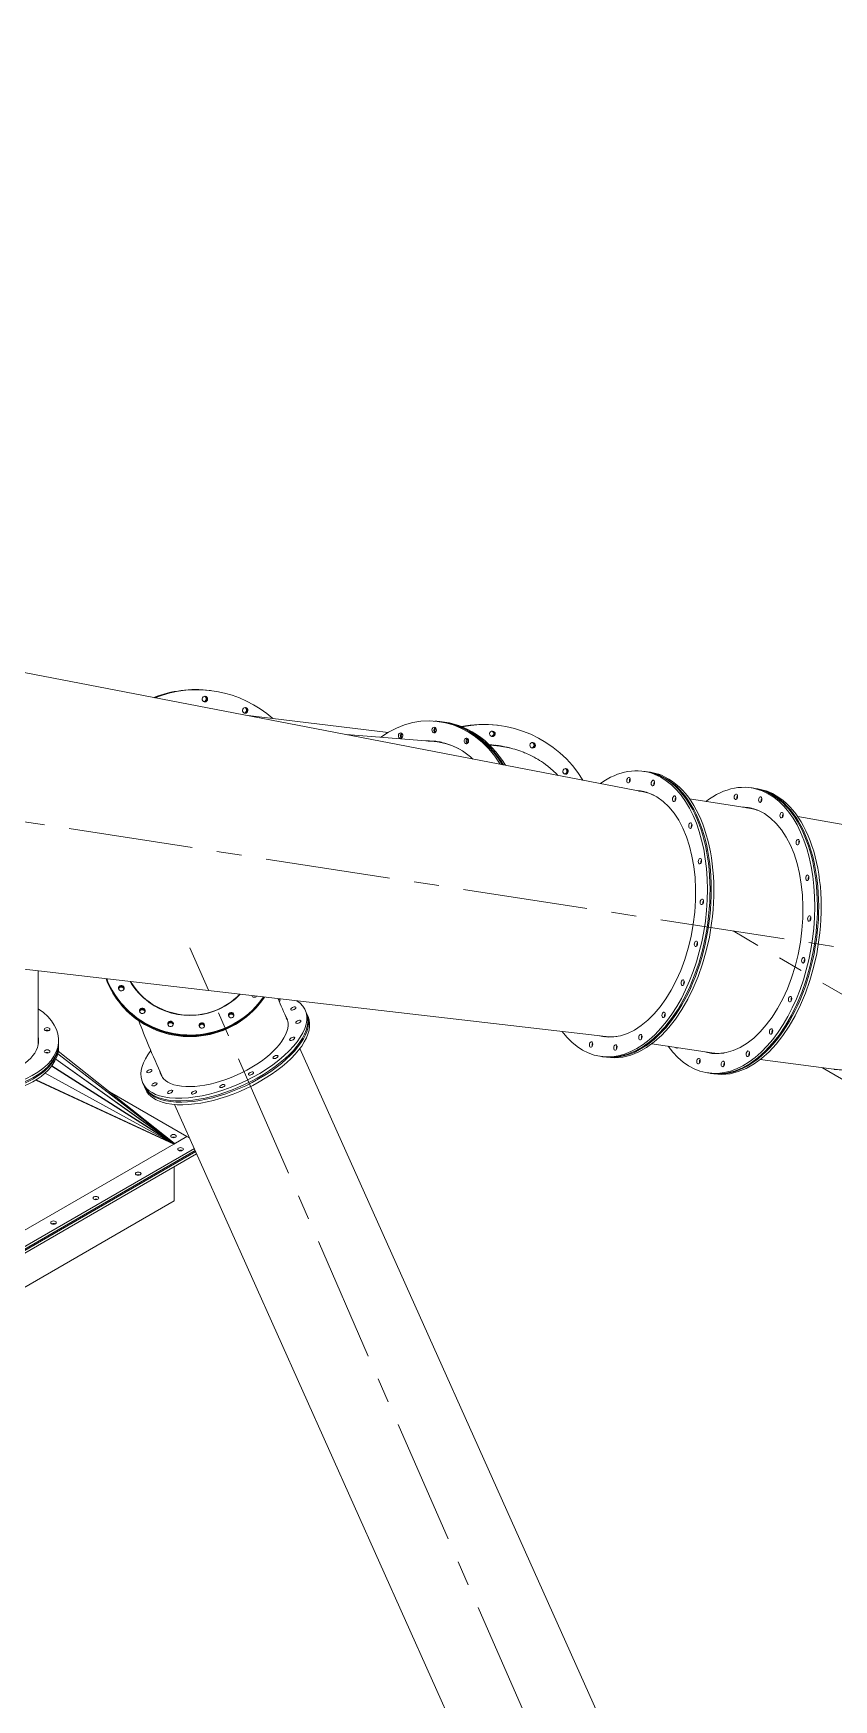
# Model space of a CAD drawing. Header units: inches. Extents: x -350577 to -266477, y -437959 to -377535.
# Drawn here: x -276605 to -274600, y -408344 to -404171 of the extents above; entities that cross this region are included whole.
import ezdxf

# ---------------------------------------------------------------- set-up
doc = ezdxf.new("R2010")
doc.units = ezdxf.units.IN
doc.header["$MEASUREMENT"] = 0
doc.linetypes.add('CENTER', pattern=[2, 1.25, -0.25, 0.25, -0.25])
doc.layers.add('CENTER       (itatec)', color=4, linetype='CENTER', lineweight=9)
doc.layers.add('ORGINAL (itatec)', color=3, linetype='Continuous', lineweight=9)

msp = doc.modelspace()

# ---------------------------------------------------------------- linework, layer by layer
at = {"layer": 'CENTER       (itatec)', "ltscale": 250}
for points in [[(-272866.3, -406603, -0.846588), (-273241.5, -406666.7), (-278166.1, -405908.2, -0.29983), (-278782, -405350.9), (-279833.4, -402072.5, 0.236684), (-280589.6, -401300.5), (-283112.9, -399781.8)], [(-269974.1, -410472.7), (-269974.1, -410020.6, 0.268785), (-270169.1, -409684.1), (-273493.1, -407208.8), (-274851.8, -406418.7)], [(-275124.1, -409761.8), (-275124.1, -409027.2, 0.118594), (-275164.9, -408857.4), (-276212.5, -406461)]]:
    msp.add_lwpolyline(points, format="xyb", dxfattribs=at)
at = {"layer": 'ORGINAL (itatec)', "extrusion": (-5.55112e-17, 0.816497, 0.57735)}
for p, q in [((-275076.2, -406070.5), (-276940.7, -405711.1)), ((-276164, -405816.5), (-276162.7, -405816.6)), ((-276162, -405816.7), (-276160.7, -405816.9)), ((-276066.8, -405879.6), (-275716.4, -405922)), ((-275594.3, -405893.7), (-275599.1, -405893.3)), ((-275600.7, -405944.3), (-275821.4, -405926.9)), ((-275587, -405894.3), (-275591.8, -405893.9)), ((-275443.9, -405903.5), (-275442.6, -405903.7)), ((-275441.9, -405903.8), (-275440.6, -405903.9)), ((-275462.7, -405952.6), (-275449.4, -405954.2)), ((-275075.5, -406019), (-275069, -406020)), ((-275065.8, -406020.5), (-275059.4, -406021.4)), ((-275069, -406071.6), (-275070.4, -406071.4)), ((-274811.1, -406111.3), (-274961.1, -406088.2)), ((-274806.5, -406060.4), (-274800.1, -406061.4)), ((-274796.9, -406061.9), (-274790.4, -406062.9)), ((-273194.3, -406394.2), (-274690.4, -406132.2)), ((-275170.5, -406683.2), (-277056.8, -406464.9)), ((-276592.4, -406695.9), (-276592.4, -406518.6)), ((-275924.1, -406616.6), (-275921.1, -406623.1)), ((-275919.7, -406626.4), (-275916.8, -406632.9)), ((-275163.4, -406684.3), (-275164.8, -406684.1)), ((-276593.9, -406708.3), (-276593.7, -406708.1)), ((-276593.8, -406708), (-276593.6, -406707.7)), ((-276593.6, -406706.9), (-276593.5, -406707.3)), ((-276252.5, -406950.4), (-276543.7, -406726.7)), ((-276543.6, -406726.4), (-276252.4, -406950.1)), ((-276252.4, -406950.1), (-276542.3, -406719.8)), ((-276542.2, -406719.6), (-276252.3, -406950)), ((-276541.4, -406692.6), (-276541.4, -406699.1)), ((-276541.4, -406702.4), (-276541.4, -406708.9)), ((-275006.5, -408790.4), (-275936.9, -406712.7)), ((-274905.5, -406724.1), (-275055.5, -406701)), ((-276252.7, -406951.3), (-276558.7, -406757)), ((-276558.4, -406756.6), (-276252.6, -406950.8)), ((-276252.6, -406950.8), (-276548.5, -406740)), ((-276548.3, -406739.7), (-276252.5, -406950.4)), ((-275185.4, -406732.6), (-275179, -406733.5)), ((-275175.7, -406734), (-275169.3, -406735)), ((-274600.2, -406764.9), (-274784, -406740.4)), ((-273583.2, -407369.9), (-274628, -406761.2)), ((-276253, -406952.5), (-276598.7, -406792)), ((-276597.6, -406791.2), (-276252.8, -406952)), ((-276252.8, -406952), (-276575.5, -406774.9)), ((-276574.9, -406774.5), (-276252.7, -406951.3)), ((-276331.1, -406798.9), (-276328.2, -406805.4)), ((-276326.7, -406808.6), (-276323.8, -406815.1)), ((-274916.4, -406774), (-274910, -406775)), ((-274906.8, -406775.5), (-274900.3, -406776.5)), ((-276414, -406821.6), (-276220.1, -406933.5)), ((-275320.4, -408930.9), (-276250.9, -406853.3)), ((-276253, -406952.5), (-276220.1, -406933.5)), ((-276220.1, -406933.5), (-276253, -406952.5)), ((-276220.1, -406933.5), (-276213.2, -406937.5)), ((-276201.5, -406963.6), (-276679.7, -407239.7)), ((-276199.2, -406968.7), (-276679.7, -407246.2)), ((-276198, -406971.3), (-276679.7, -407249.5)), ((-276195.7, -406976.5), (-276679.7, -407256)), ((-276677.2, -407197.4), (-276253, -406952.5)), ((-276253.3, -406952.3), (-276252.8, -406952)), ((-276253.2, -406951.8), (-276252.7, -406951.3)), ((-276252.9, -406951.1), (-276252.6, -406950.8)), ((-276252.7, -406950.7), (-276252.5, -406950.4)), ((-276252.6, -406950.3), (-276252.4, -406950.1)), ((-276252.4, -406950.1), (-276252.3, -406950)), ((-276252.4, -406950.1), (-276252.4, -406950.1)), ((-276252.4, -406950.1), (-276252.4, -406950.1)), ((-276251.9, -407009), (-276251.9, -407094.7)), ((-276251.9, -407094.7), (-276676.2, -407339.7))]:
    msp.add_line(p, q, dxfattribs=at)
at = {"layer": 'ORGINAL (itatec)'}
for centre, major_axis, ratio, start_param, end_param in [((-276196.1, -406109.7), (35.4, 292.9), 0.985721, -0.596835, 0.487514), ((-276198.1, -406109.5), (35.4, 292.9), 0.985721, -0.001158, 0.486606), ((-276178.5, -405837.6), (-0.84, -6.95), 0.985721, 0.246526, 1.222076), ((-276176.5, -405837.9), (-0.84, -6.95), 0.985721, 0.09777, 1.222076), ((-276178.5, -405837.6), (0.84, 6.95), 0.985721, -1.919517, -0.246526), ((-276176.5, -405837.9), (0.84, 6.95), 0.985721, -1.919517, -0.09777), ((-276077.6, -405866.1), (-0.84, -6.95), 0.985721, 0.246526, 1.222076), ((-276075.6, -405866.3), (-0.84, -6.95), 0.985721, 0.09777, 1.222076), ((-276077.6, -405866.1), (0.84, 6.95), 0.985721, -1.919517, -0.246526), ((-276075.6, -405866.3), (0.84, 6.95), 0.985721, -1.919517, -0.09777), ((-275622.4, -406187.4), (23.2, 294.1), 0.793332, -0.824796, 0.596835), ((-275476, -406196.8), (35.4, 292.9), 0.985721, -0.896366, 0.313243), ((-275680.1, -405930.3), (-0.55, -6.98), 0.793332, -2.687659, -0.453934), ((-275596, -405916.1), (-0.55, -6.98), 0.793332, -2.687659, -0.453934), ((-275615.1, -406188), (23.2, 294.1), 0.793332, -0.828902, 0.005203), ((-275478, -406196.6), (35.4, 292.9), 0.985721, -0.001158, 0.309967), ((-275458.4, -405924.7), (-0.84, -6.95), 0.985721, 0.246526, 1.222076), ((-275456.4, -405925), (-0.84, -6.95), 0.985721, 0.09777, 1.222076), ((-275458.4, -405924.7), (0.84, 6.95), 0.985721, -1.919517, -0.246526), ((-275456.4, -405925), (0.84, 6.95), 0.985721, -1.919517, -0.09777), ((-275617.5, -406187.8), (19.3, 244.2), 0.793332, 0.012529, 0.090382), ((-275610.2, -406188.3), (19.3, 244.2), 0.793332, 0.031327, 0.090382), ((-275619.9, -406187.6), (19.2, 243.2), 0.793332, -0.325899, 0), ((-275612.6, -406188.1), (19.2, 243.2), 0.793332, -0.056483, 0.018871), ((-275515.2, -405943.3), (-0.55, -6.98), 0.793332, -2.687659, -0.453934), ((-275478.7, -406196.5), (29.3, 242.2), 0.985721, -0.004201, 0.054009), ((-275479.3, -406196.4), (29.4, 243.2), 0.985721, -0.120159, -0.006973), ((-275477.3, -406196.6), (29.4, 243.2), 0.985721, -0.134257, -0.002789), ((-275357.5, -405953.2), (-0.84, -6.95), 0.985721, 0.246526, 1.222076), ((-275355.5, -405953.4), (-0.84, -6.95), 0.985721, 0.09777, 1.222076), ((-275357.5, -405953.2), (0.84, 6.95), 0.985721, -1.919517, -0.246526), ((-275355.5, -405953.4), (0.84, 6.95), 0.985721, -1.919517, -0.09777), ((-275275.1, -406018.7), (0.84, 6.95), 0.985721, -1.919517, -0.246526), ((-275273.1, -406018.9), (0.84, 6.95), 0.985721, -1.919517, -0.09777), ((-275130.4, -406375.8), (55, 356.8), 0.579797, -0.135939, 0.515546), ((-275130.4, -406375.8), (-55, -356.8), 0.579797, -0.515546, 3.005654), ((-275275.1, -406018.7), (-0.84, -6.95), 0.985721, 0.246526, 1.222076), ((-275273.1, -406018.9), (-0.84, -6.95), 0.985721, 0.09777, 1.222076), ((-275120.8, -406377.2), (-55, -356.8), 0.579797, -0.007785, 3.005654), ((-275107.7, -406042.2), (-1.07, -6.92), 0.579797, -2.209277, -0.932315), ((-275120.8, -406377.2), (55, 356.8), 0.579797, -0.135939, 0.007785), ((-275046.7, -406049.3), (-1.07, -6.92), 0.579797, -2.209277, -0.932315), ((-274861.5, -406417.2), (55, 356.8), 0.579797, -0.135939, 0.538018), ((-275124, -406376.8), (47.3, 307.4), 0.579797, 0.018075, 0.063182), ((-275114.3, -406378.2), (47.3, 307.4), 0.579797, 0.0452, 0.076128), ((-275127.2, -406376.3), (47.2, 306.4), 0.579797, -0.169941, -0.021809), ((-275127.2, -406376.3), (47.2, 306.4), 0.579797, -0.169941, -0.021809), ((-275117.6, -406377.7), (47.2, 306.4), 0.579797, -0.008288, 0.0272), ((-274861.5, -406417.2), (-55, -356.8), 0.579797, -0.538018, 3.005654), ((-274993.2, -406088.5), (-1.07, -6.92), 0.579797, -2.209277, -0.932315), ((-274851.8, -406418.7), (-55, -356.8), 0.579797, -0.007785, 3.005654), ((-274838.7, -406083.6), (-1.07, -6.92), 0.579797, -2.209277, -0.932315), ((-274851.8, -406418.7), (55, 356.8), 0.579797, -0.135939, 0.007785), ((-274777.7, -406090.8), (-1.07, -6.92), 0.579797, -2.209277, -0.932315), ((-274855, -406418.2), (47.3, 307.4), 0.579797, 0.018075, 0.080214), ((-274845.4, -406419.7), (47.3, 307.4), 0.579797, 0.0452, 0.080214), ((-274858.3, -406417.7), (47.2, 306.4), 0.579797, -0.169895, 0), ((-274724.3, -406129.9), (-1.07, -6.92), 0.579797, -2.209277, -0.932315), ((-274952.6, -406155.9), (-1.07, -6.92), 0.579797, -2.209277, -0.932315), ((-274683.6, -406197.3), (-1.07, -6.92), 0.579797, -2.209277, -0.932315), ((-274928.7, -406244.9), (-1.07, -6.92), 0.579797, -2.209277, -0.932315), ((-274659.8, -406286.4), (-1.07, -6.92), 0.579797, -2.209277, -0.932315), ((-274924, -406346.8), (-1.07, -6.92), 0.579797, -2.209277, -0.932315), ((-274655, -406388.3), (-1.07, -6.92), 0.579797, -2.209277, -0.932315), ((-274938.8, -406451.7), (-1.07, -6.92), 0.579797, -2.209277, -0.932315), ((-274669.8, -406493.1), (-1.07, -6.92), 0.579797, -2.209277, -0.932315), ((-276384.5, -406563.4), (-6.99, 0.27), 0.979205, -2.169649, -0.118668), ((-276384.6, -406565.8), (-6.99, 0.27), 0.979205, -2.169649, -0.300475), ((-276384.6, -406565.8), (6.99, -0.27), 0.979205, 0.300475, 0.971944), ((-276384.5, -406563.4), (6.99, -0.27), 0.979205, 0.118668, 0.971944), ((-276212.5, -406460.9), (172.9, -6.8), 0.979205, -2.580954, -2.169649), ((-276212.5, -406461), (171.9, -6.7), 0.979205, -2.576704, -0.72035), ((-274971.8, -406549.2), (-1.07, -6.92), 0.579797, -2.209277, -0.932315), ((-276212.5, -406460.9), (172.9, -6.8), 0.979205, -2.169649, -0.716101), ((-274702.8, -406590.6), (-1.07, -6.92), 0.579797, -2.209277, -0.932315), ((-276331.9, -406620.2), (-6.99, 0.27), 0.979205, -2.169649, -0.118668), ((-276332, -406622.6), (-6.99, 0.27), 0.979205, -2.169649, -0.300475), ((-276332, -406622.6), (6.99, -0.27), 0.979205, 0.300475, 0.971944), ((-276331.9, -406620.2), (6.99, -0.27), 0.979205, 0.118668, 0.971944), ((-276127.6, -406707.7), (157.9, 70.7), 0.455192, -2.577061, 0.106376), ((-276109.3, -406631), (-6.99, 0.27), 0.979205, -2.169649, -0.118668), ((-276109.4, -406633.5), (-6.99, 0.27), 0.979205, -2.169649, -0.300475), ((-276109.4, -406633.5), (6.99, -0.27), 0.979205, 0.300475, 0.971944), ((-276109.3, -406631), (6.99, -0.27), 0.979205, 0.118668, 0.971944), ((-276124.7, -406714.3), (157.9, 70.7), 0.455192, 0.045243, 0.107375), ((-276123.2, -406717.5), (157.9, 70.7), 0.455192, 0.067893, 0.107558), ((-276126.1, -406711), (157, 70.3), 0.455192, -0.105629, 0), ((-275019.6, -406629.8), (-1.07, -6.92), 0.579797, -2.209277, -0.932315), ((-276750.4, -406692.6), (159, 0), 0.57735, -2.356194, 0.112213), ((-276570.3, -406664.7), (7, 0), 0.57735, -5.497787, 0.785398), ((-276261.1, -406653), (-6.99, 0.27), 0.979205, -2.169649, -0.118668), ((-276261.2, -406655.4), (-6.99, 0.27), 0.979205, -2.169649, -0.300475), ((-276261.2, -406655.4), (6.99, -0.27), 0.979205, 0.300475, 0.971944), ((-276261.1, -406653), (6.99, -0.27), 0.979205, 0.118668, 0.971944), ((-276183, -406656.8), (-6.99, 0.27), 0.979205, -2.169649, -0.118668), ((-276183.1, -406659.2), (-6.99, 0.27), 0.979205, -2.169649, -0.300475), ((-276183.1, -406659.2), (6.99, -0.27), 0.979205, 0.300475, 0.971944), ((-276183, -406656.8), (6.99, -0.27), 0.979205, 0.118668, 0.971944), ((-276120.3, -406724), (157.9, 70.7), 0.455192, 0.113311, 0.122621), ((-276121.8, -406720.8), (157, 70.3), 0.455192, 0.05897, 0.068288), ((-275124, -406376.8), (-47.3, -307.4), 0.579797, -0.063182, -0.018075), ((-275114.3, -406378.2), (-47.3, -307.4), 0.579797, -0.076128, -0.0452), ((-275127.2, -406376.3), (-47.2, -306.4), 0.579797, 0.021809, 0.169941), ((-275127.2, -406376.3), (-47.2, -306.4), 0.579797, 0.021809, 0.169941), ((-275117.6, -406377.7), (-47.2, -306.4), 0.579797, -0.0272, 0.008288), ((-275077.7, -406685.7), (-1.07, -6.92), 0.579797, -2.209277, -0.932315), ((-274750.7, -406671.3), (-1.07, -6.92), 0.579797, -2.209277, -0.932315), ((-276750.4, -406695.9), (158, 0), 0.57735, -0.160118, 0), ((-276750.4, -406708.9), (159, 0), 0.57735, 0.089062, 0.115467), ((-276750.4, -406699.1), (159, 0), 0.57735, 0.035585, 0.112213), ((-276750.4, -406702.4), (159, 0), 0.57735, 0.053392, 0.112213), ((-276570.3, -406720.5), (7, 0), 0.57735, -5.497787, 0.785398), ((-275201.3, -406704.2), (-1.07, -6.92), 0.579797, -2.209277, -0.932315), ((-275140.3, -406711.3), (-1.07, -6.92), 0.579797, -2.209277, -0.932315), ((-274855, -406418.2), (-47.3, -307.4), 0.579797, -0.080214, -0.018075), ((-274845.4, -406419.7), (-47.3, -307.4), 0.579797, -0.080214, -0.0452), ((-274858.3, -406417.7), (-47.2, -306.4), 0.579797, 0, 0.169895), ((-274808.8, -406727.1), (-1.07, -6.92), 0.579797, -2.209277, -0.932315), ((-274932.4, -406745.6), (-1.07, -6.92), 0.579797, -2.209277, -0.932315), ((-274871.4, -406752.7), (-1.07, -6.92), 0.579797, -2.209277, -0.932315), ((-276127.6, -406707.7), (-157.9, -70.7), 0.455192, -0.108673, 0.564531), ((-276124.7, -406714.3), (-157.9, -70.7), 0.455192, -0.107753, -0.045243), ((-276123.2, -406717.5), (-157.9, -70.7), 0.455192, -0.107586, -0.067893), ((-276126.1, -406711), (-157, -70.3), 0.455192, 0, 0.105629), ((-276120.3, -406724), (-157.9, -70.7), 0.455192, -0.122621, -0.113311), ((-276121.8, -406720.8), (-157, -70.3), 0.455192, -0.068288, -0.05897), ((-276253.7, -406939), (-7, 0), 0.57735, -2.200636, -0.940957), ((-276236, -406971.7), (-7, 0), 0.57735, -2.200636, -0.940957), ((-276342.1, -407032.9), (-7, 0), 0.57735, -2.200636, -0.940957), ((-276448.1, -407094.1), (-7, 0), 0.57735, -2.200636, -0.940957), ((-276554.2, -407155.4), (-7, 0), 0.57735, -2.200636, -0.940957)]:
    msp.add_ellipse(centre, major_axis=major_axis, ratio=ratio, start_param=start_param, end_param=end_param, dxfattribs=at)
at = {"layer": 'ORGINAL (itatec)', "extrusion": (-2.8227e-17, 1.7116e-16, -1)}
msp.add_ellipse((-276199.4, -406109.3), major_axis=(35.4, 292.9), ratio=0.985721, start_param=-0.485999, end_param=0, dxfattribs=at)
at = {"layer": 'ORGINAL (itatec)', "extrusion": (-7.62238e-17, 1.21049e-16, -1)}
msp.add_ellipse((-276197.4, -406109.6), major_axis=(35.4, 292.9), ratio=0.985721, start_param=-0.486909, end_param=0, dxfattribs=at)
at = {"layer": 'ORGINAL (itatec)', "extrusion": (-3.51157e-17, 1.71994e-16, -1)}
for centre in [(-276175.1, -405838), (-276074.2, -405866.5), (-275455, -405925.1), (-275354.1, -405953.6), (-275271.8, -406019.1)]:
    msp.add_ellipse(centre, major_axis=(0.84, 6.95), ratio=0.985721, start_param=-4.363668700141874, end_param=1.919516607037713, dxfattribs=at)
at = {"layer": 'ORGINAL (itatec)', "extrusion": (1.16884e-16, 4.17803e-17, -1)}
msp.add_ellipse((-276177.1, -405837.8), major_axis=(-0.84, -6.95), ratio=0.985721, start_param=-1.222076, end_param=-0.14695, dxfattribs=at)
at = {"layer": 'ORGINAL (itatec)', "extrusion": (-6.95592e-17, 1.76159e-16, -1)}
msp.add_ellipse((-276177.1, -405837.8), major_axis=(0.84, 6.95), ratio=0.985721, start_param=0.14695, end_param=1.919517, dxfattribs=at)
at = {"layer": 'ORGINAL (itatec)', "extrusion": (-8.31125e-17, 1.21882e-16, -1)}
msp.add_ellipse((-276076.2, -405866.3), major_axis=(-0.84, -6.95), ratio=0.985721, start_param=-1.222076, end_param=-0.14695, dxfattribs=at)
at = {"layer": 'ORGINAL (itatec)', "extrusion": (5.76843e-18, 2.7888e-16, -1)}
msp.add_ellipse((-276076.2, -405866.3), major_axis=(0.84, 6.95), ratio=0.985721, start_param=0.14695, end_param=1.919517, dxfattribs=at)
at = {"layer": 'ORGINAL (itatec)', "extrusion": (-3.25514e-18, 2.22994e-16, -1)}
for centre, start_param, end_param in [((-275685, -405929.9), -4.319741605521339, 1.963443701658247), ((-275600.9, -405915.7), -4.319741605521339, 1.963443701658247), ((-275520.1, -405942.9), -4.319741605521437, 1.963443701658149)]:
    msp.add_ellipse(centre, major_axis=(0.55, 6.98), ratio=0.793332, start_param=start_param, end_param=end_param, dxfattribs=at)
at = {"layer": 'ORGINAL (itatec)', "extrusion": (7.97527e-17, 2.16433e-16, -1)}
msp.add_ellipse((-275677.7, -405930.5), major_axis=(0.55, 6.98), ratio=0.793332, start_param=-2.423756, end_param=-0.717836, dxfattribs=at)
at = {"layer": 'ORGINAL (itatec)', "extrusion": (1.74052e-16, 2.64664e-16, -1)}
msp.add_ellipse((-275593.6, -405916.3), major_axis=(0.55, 6.98), ratio=0.793332, start_param=-2.423756, end_param=-0.717836, dxfattribs=at)
at = {"layer": 'ORGINAL (itatec)', "extrusion": (1.07422e-16, 2.14246e-16, -1)}
msp.add_ellipse((-275617.5, -406187.8), major_axis=(23.2, 294.1), ratio=0.793332, start_param=0, end_param=0.827535, dxfattribs=at)
at = {"layer": 'ORGINAL (itatec)', "extrusion": (2.48311e-16, 1.47425e-16, -1)}
msp.add_ellipse((-275610.2, -406188.3), major_axis=(23.2, 294.1), ratio=0.793332, start_param=0, end_param=0.831629, dxfattribs=at)
at = {"layer": 'ORGINAL (itatec)', "extrusion": (1.35534e-17, 5.42765e-17, -1)}
msp.add_ellipse((-275479.3, -406196.4), major_axis=(35.4, 292.9), ratio=0.985721, start_param=-0.307799, end_param=0, dxfattribs=at)
at = {"layer": 'ORGINAL (itatec)', "extrusion": (-4.24525e-17, 2.84712e-16, -1)}
msp.add_ellipse((-275477.3, -406196.6), major_axis=(35.4, 292.9), ratio=0.985721, start_param=-0.311056, end_param=0, dxfattribs=at)
at = {"layer": 'ORGINAL (itatec)', "extrusion": (6.21654e-18, 1.66995e-16, -1)}
for centre in [(-275457, -405924.9), (-275273.8, -406018.8)]:
    msp.add_ellipse(centre, major_axis=(-0.84, -6.95), ratio=0.985721, start_param=-1.222076, end_param=-0.14695, dxfattribs=at)
at = {"layer": 'ORGINAL (itatec)', "extrusion": (-4.20044e-17, 1.72827e-16, -1)}
for centre in [(-275457, -405924.9), (-275356.1, -405953.3), (-275273.8, -406018.8)]:
    msp.add_ellipse(centre, major_axis=(0.84, 6.95), ratio=0.985721, start_param=0.14695, end_param=1.919517, dxfattribs=at)
at = {"layer": 'ORGINAL (itatec)', "extrusion": (6.15438e-17, 1.62188e-16, -1)}
msp.add_ellipse((-275622.4, -406187.4), major_axis=(19.3, 244.2), ratio=0.793332, start_param=-0.090382, end_param=0.55705, dxfattribs=at)
at = {"layer": 'ORGINAL (itatec)', "extrusion": (9.17562e-17, 1.04116e-16, -1)}
msp.add_ellipse((-275615.1, -406188), major_axis=(19.3, 244.2), ratio=0.793332, start_param=-0.090382, end_param=-0.018794, dxfattribs=at)
at = {"layer": 'ORGINAL (itatec)', "extrusion": (9.61304e-17, 1.59454e-16, -1)}
msp.add_ellipse((-275512.8, -405943.5), major_axis=(0.55, 6.98), ratio=0.793332, start_param=-2.423756, end_param=-0.717836, dxfattribs=at)
at = {"layer": 'ORGINAL (itatec)', "extrusion": (8.86569e-17, 2.12941e-16, -1)}
msp.add_ellipse((-275476, -406196.8), major_axis=(29.4, 243.2), ratio=0.985721, start_param=-0.069169, end_param=0.147404, dxfattribs=at)
at = {"layer": 'ORGINAL (itatec)', "extrusion": (2.0218e-17, 1.09386e-16, -1)}
msp.add_ellipse((-275476.7, -406196.7), major_axis=(29.3, 242.2), ratio=0.985721, start_param=-0.061823, end_param=0, dxfattribs=at)
at = {"layer": 'ORGINAL (itatec)', "extrusion": (1.36878e-16, 2.07109e-16, -1)}
msp.add_ellipse((-275478, -406196.6), major_axis=(29.4, 243.2), ratio=0.985721, start_param=0.004183, end_param=0.128926, dxfattribs=at)
at = {"layer": 'ORGINAL (itatec)', "extrusion": (-1.52e-16, 1.30213e-16, -1)}
msp.add_ellipse((-275356.1, -405953.3), major_axis=(-0.84, -6.95), ratio=0.985721, start_param=-1.222076, end_param=-0.14695, dxfattribs=at)
at = {"layer": 'ORGINAL (itatec)', "extrusion": (1.16356e-17, 1.66705e-16, -1)}
for centre in [(-275124, -406376.8), (-274845.4, -406419.7)]:
    msp.add_ellipse(centre, major_axis=(55, 356.8), ratio=0.579797, start_param=0.135939, end_param=3.141593, dxfattribs=at)
at = {"layer": 'ORGINAL (itatec)', "extrusion": (7.49503e-17, 2.13119e-16, -1)}
for centre in [(-275114.3, -406378.2), (-274855, -406418.2)]:
    msp.add_ellipse(centre, major_axis=(55, 356.8), ratio=0.579797, start_param=0.135939, end_param=3.141593, dxfattribs=at)
at = {"layer": 'ORGINAL (itatec)', "extrusion": (6.64997e-17, 1.58255e-16, -1)}
for centre, start_param, end_param in [((-275114.1, -406041.2), -3.005653612765733, 3.277531694413854), ((-274999.7, -406087.5), -3.005653612765666, 3.27753169441392), ((-274845.2, -406082.6), -3.005653612765799, 3.277531694413788), ((-274730.7, -406128.9), -3.005653612765733, 3.277531694413854), ((-274959, -406154.9), -3.005653612765733, 3.277531694413854), ((-274690.1, -406196.3), -3.005653612765666, 3.27753169441392), ((-274945.2, -406450.7), -3.005653612765886, 3.277531694413701), ((-274676.3, -406492.1), -3.005653612765886, 3.277531694413701), ((-274978.2, -406548.2), -3.005653612765753, 3.277531694413833), ((-274709.3, -406589.6), -3.005653612765733, 3.277531694413854), ((-275026.1, -406628.8), -3.005653612765666, 3.27753169441392), ((-274757.1, -406670.3), -3.005653612765753, 3.277531694413833), ((-275207.8, -406703.2), -3.005653612765799, 3.277531694413788), ((-275146.8, -406710.3), -3.005653612765666, 3.27753169441392), ((-274938.8, -406744.6), -3.005653612765733, 3.277531694413854), ((-274877.8, -406751.7), -3.005653612765799, 3.277531694413788)]:
    msp.add_ellipse(centre, major_axis=(-1.07, -6.92), ratio=0.579797, start_param=start_param, end_param=end_param, dxfattribs=at)
at = {"layer": 'ORGINAL (itatec)', "extrusion": (6.12342e-17, 2.15231e-16, -1)}
for centre in [(-275124, -406376.8), (-274845.4, -406419.7)]:
    msp.add_ellipse(centre, major_axis=(55, 356.8), ratio=0.579797, start_param=0, end_param=0.135939, dxfattribs=at)
at = {"layer": 'ORGINAL (itatec)', "extrusion": (-9.80928e-17, 1.83606e-16, -1)}
msp.add_ellipse((-275114.3, -406378.2), major_axis=(55, 356.8), ratio=0.579797, start_param=0, end_param=0.135939, dxfattribs=at)
at = {"layer": 'ORGINAL (itatec)', "extrusion": (-1.55037e-16, 3.60874e-16, -1)}
for centre, start_param, end_param in [((-275053.1, -406048.3), -3.005653612765666, 3.27753169441392), ((-274784.1, -406089.8), -3.005653612765732, 3.277531694413854), ((-274935.2, -406243.9), -3.005653612765799, 3.277531694413788), ((-274666.2, -406285.4), -3.005653612765753, 3.277531694413833)]:
    msp.add_ellipse(centre, major_axis=(-1.07, -6.92), ratio=0.579797, start_param=start_param, end_param=end_param, dxfattribs=at)
at = {"layer": 'ORGINAL (itatec)', "extrusion": (9.39318e-17, 1.54029e-16, -1)}
for centre, major_axis, start_param, end_param in [((-275130.4, -406375.8), (47.3, 307.4), 0.135939, 3.194918), ((-274861.5, -406417.2), (47.3, 307.4), 0.135939, 3.221807), ((-275120.8, -406377.2), (-47.3, -307.4), 0.027114, 0.067705)]:
    msp.add_ellipse(centre, major_axis=major_axis, ratio=0.579797, start_param=start_param, end_param=end_param, dxfattribs=at)
at = {"layer": 'ORGINAL (itatec)', "extrusion": (1.54061e-16, 8.8602e-17, -1)}
msp.add_ellipse((-275130.4, -406375.8), major_axis=(47.3, 307.4), ratio=0.579797, start_param=-0.053325, end_param=0.135939, dxfattribs=at)
at = {"layer": 'ORGINAL (itatec)', "extrusion": (-5.37596e-17, 2.89109e-16, -1)}
msp.add_ellipse((-275120.8, -406377.2), major_axis=(47.3, 307.4), ratio=0.579797, start_param=-0.067705, end_param=-0.027114, dxfattribs=at)
at = {"layer": 'ORGINAL (itatec)', "extrusion": (8.54813e-17, 9.91652e-17, -1)}
msp.add_ellipse((-274855, -406418.2), major_axis=(55, 356.8), ratio=0.579797, start_param=0, end_param=0.135939, dxfattribs=at)
at = {"layer": 'ORGINAL (itatec)', "extrusion": (2.0366e-16, 1.37128e-16, -1)}
msp.add_ellipse((-274861.5, -406417.2), major_axis=(47.3, 307.4), ratio=0.579797, start_param=-0.080214, end_param=0.135939, dxfattribs=at)
at = {"layer": 'ORGINAL (itatec)', "extrusion": (1.16098e-16, 2.06781e-16, -1)}
msp.add_ellipse((-274851.8, -406418.7), major_axis=(47.3, 307.4), ratio=0.579797, start_param=-0.080214, end_param=-0.027114, dxfattribs=at)
at = {"layer": 'ORGINAL (itatec)', "extrusion": (3.95685e-16, 1.07551e-16, -1)}
msp.add_ellipse((-274848.6, -406419.2), major_axis=(47.2, 306.4), ratio=0.579797, start_param=-0.0272, end_param=0.008283, dxfattribs=at)
at = {"layer": 'ORGINAL (itatec)', "extrusion": (2.53259e-16, 1.85655e-16, -1)}
for centre, start_param, end_param in [((-274930.4, -406345.9), -3.005653612765666, 3.27753169441392), ((-274661.5, -406387.3), -3.005653612765666, 3.27753169441392), ((-275084.2, -406684.7), -3.005653612765666, 3.27753169441392), ((-274815.2, -406726.1), -3.005653612765753, 3.277531694413833)]:
    msp.add_ellipse(centre, major_axis=(-1.07, -6.92), ratio=0.579797, start_param=start_param, end_param=end_param, dxfattribs=at)
at = {"layer": 'ORGINAL (itatec)', "extrusion": (8.27795e-17, 1.63422e-16, -1)}
msp.add_ellipse((-276212.7, -406465), major_axis=(-222.8, 8.7), ratio=0.979205, start_param=-0.971944, end_param=-0.382054, dxfattribs=at)
at = {"layer": 'ORGINAL (itatec)', "extrusion": (-2.59359e-18, 1.11209e-16, -1)}
msp.add_ellipse((-276212.6, -406463.4), major_axis=(-222.8, 8.7), ratio=0.979205, start_param=-0.971944, end_param=-0.39034, dxfattribs=at)
at = {"layer": 'ORGINAL (itatec)', "extrusion": (-7.35718e-18, 1.66949e-16, -1)}
msp.add_ellipse((-276212.6, -406462.6), major_axis=(-222.8, 8.7), ratio=0.979205, start_param=-0.971944, end_param=-0.394496, dxfattribs=at)
at = {"layer": 'ORGINAL (itatec)', "extrusion": (-2.90312e-17, 5.66893e-17, -1)}
msp.add_ellipse((-276212.5, -406460.9), major_axis=(-222.8, 8.7), ratio=0.979205, start_param=-0.971944, end_param=-0.402834, dxfattribs=at)
at = {"layer": 'ORGINAL (itatec)', "extrusion": (9.10359e-18, 5.51975e-17, -1)}
for centre in [(-276384.4, -406561.8), (-276331.8, -406618.6), (-276109.3, -406629.4), (-276182.9, -406655.2)]:
    msp.add_ellipse(centre, major_axis=(-6.99, 0.27), ratio=0.979205, start_param=-4.113536, end_param=2.169649, dxfattribs=at)
at = {"layer": 'ORGINAL (itatec)', "extrusion": (6.51001e-18, 1.66406e-16, -1)}
for centre in [(-276384.5, -406564.2), (-276183, -406657.6)]:
    msp.add_ellipse(centre, major_axis=(-6.99, 0.27), ratio=0.979205, start_param=0.178531, end_param=2.169649, dxfattribs=at)
at = {"layer": 'ORGINAL (itatec)', "extrusion": (9.40531e-17, 2.74089e-16, -1)}
msp.add_ellipse((-276384.5, -406564.2), major_axis=(6.99, -0.27), ratio=0.979205, start_param=-0.971944, end_param=-0.178531, dxfattribs=at)
at = {"layer": 'ORGINAL (itatec)', "extrusion": (7.80159e-17, 2.19162e-16, -1)}
msp.add_ellipse((-276212.6, -406463.4), major_axis=(-222.8, 8.7), ratio=0.979205, start_param=-2.595792, end_param=-0.971944, dxfattribs=at)
at = {"layer": 'ORGINAL (itatec)', "extrusion": (-4.20251e-17, 1.68305e-16, -1)}
msp.add_ellipse((-276212.7, -406465), major_axis=(-222.8, 8.7), ratio=0.979205, start_param=-2.604078, end_param=-0.971944, dxfattribs=at)
at = {"layer": 'ORGINAL (itatec)', "extrusion": (-6.84627e-17, 1.13786e-16, -1)}
msp.add_ellipse((-276212.5, -406460.9), major_axis=(-222.8, 8.7), ratio=0.979205, start_param=-2.583297, end_param=-0.971944, dxfattribs=at)
at = {"layer": 'ORGINAL (itatec)', "extrusion": (-1.13531e-16, 1.15549e-16, -1)}
msp.add_ellipse((-276212.6, -406462.6), major_axis=(-222.8, 8.7), ratio=0.979205, start_param=-2.591636, end_param=-0.971944, dxfattribs=at)
at = {"layer": 'ORGINAL (itatec)', "extrusion": (4.80194e-17, -3.93191e-17, -1)}
msp.add_ellipse((-276127.6, -406707.7), major_axis=(203.5, 91.1), ratio=0.455192, start_param=-0.296279, end_param=2.577061, dxfattribs=at)
at = {"layer": 'ORGINAL (itatec)', "extrusion": (-3.59647e-17, 5.69606e-17, -1)}
msp.add_ellipse((-276051.4, -406578), major_axis=(-6.99, 0.27), ratio=0.979205, start_param=-2.577995, end_param=-0.408136, dxfattribs=at)
at = {"layer": 'ORGINAL (itatec)', "extrusion": (1.54633e-16, 1.30071e-16, -1)}
msp.add_ellipse((-275992.9, -406594), major_axis=(6.39, 2.86), ratio=0.455192, start_param=-1.10944, end_param=-0.564531, dxfattribs=at)
at = {"layer": 'ORGINAL (itatec)', "extrusion": (2.64367e-18, 6.2007e-17, -1)}
for centre, major_axis, start_param, end_param in [((-275992.9, -406594), (6.39, 2.86), -0.564531, 1.125874), ((-276314.3, -406769.5), (-6.39, -2.86), -3.706124, 2.577061)]:
    msp.add_ellipse(centre, major_axis=major_axis, ratio=0.455192, start_param=start_param, end_param=end_param, dxfattribs=at)
at = {"layer": 'ORGINAL (itatec)', "extrusion": (-7.68293e-17, 9.8366e-29, -1)}
msp.add_ellipse((-276750.4, -406692.6), major_axis=(209, 0), ratio=0.57735, start_param=-0.713645, end_param=2.356194, dxfattribs=at)
at = {"layer": 'ORGINAL (itatec)', "extrusion": (6.89123e-17, 1.63965e-16, -1)}
for centre in [(-276331.9, -406621), (-276109.4, -406631.8)]:
    msp.add_ellipse(centre, major_axis=(-6.99, 0.27), ratio=0.979205, start_param=0.178531, end_param=2.169649, dxfattribs=at)
at = {"layer": 'ORGINAL (itatec)', "extrusion": (-3.94315e-17, 5.70962e-17, -1)}
for centre in [(-276331.9, -406621), (-276183, -406657.6)]:
    msp.add_ellipse(centre, major_axis=(6.99, -0.27), ratio=0.979205, start_param=-0.971944, end_param=-0.178531, dxfattribs=at)
at = {"layer": 'ORGINAL (itatec)', "extrusion": (9.60388e-17, -7.86383e-17, -1)}
msp.add_ellipse((-276124.7, -406714.3), major_axis=(203.5, 91.1), ratio=0.455192, start_param=0, end_param=2.577061, dxfattribs=at)
at = {"layer": 'ORGINAL (itatec)', "extrusion": (-2.00442e-17, 1.1267e-16, -1)}
msp.add_ellipse((-276123.2, -406717.5), major_axis=(203.5, 91.1), ratio=0.455192, start_param=-0.017544, end_param=2.577061, dxfattribs=at)
at = {"layer": 'ORGINAL (itatec)', "extrusion": (5.33068e-17, 8.46949e-17, -1)}
msp.add_ellipse((-276120.3, -406724), major_axis=(203.5, 91.1), ratio=0.455192, start_param=0, end_param=2.577061, dxfattribs=at)
at = {"layer": 'ORGINAL (itatec)', "extrusion": (-2.45269e-16, 1.20702e-16, -1)}
msp.add_ellipse((-276261, -406651.4), major_axis=(-6.99, 0.27), ratio=0.979205, start_param=-4.113536, end_param=2.169649, dxfattribs=at)
at = {"layer": 'ORGINAL (itatec)', "extrusion": (3.04321e-18, 1.66542e-16, -1)}
msp.add_ellipse((-276109.4, -406631.8), major_axis=(6.99, -0.27), ratio=0.979205, start_param=-0.971944, end_param=-0.178531, dxfattribs=at)
at = {"layer": 'ORGINAL (itatec)', "extrusion": (1.51989e-16, 6.80636e-17, -1)}
for centre in [(-275953.7, -406612.8), (-276202.4, -406823)]:
    msp.add_ellipse(centre, major_axis=(-6.39, -2.86), ratio=0.455192, start_param=-3.706124, end_param=2.577061, dxfattribs=at)
at = {"layer": 'ORGINAL (itatec)', "extrusion": (1.41415e-16, -1.79964e-16, -1)}
for centre in [(-275940.9, -406646), (-275956.5, -406688.7), (-275998.2, -406734.3), (-276301.5, -406802.7), (-276131.3, -406807), (-276059.5, -406775.8), (-276262.2, -406821.5)]:
    msp.add_ellipse(centre, major_axis=(-6.39, -2.86), ratio=0.455192, start_param=-3.706124, end_param=2.577061, dxfattribs=at)
at = {"layer": 'ORGINAL (itatec)', "extrusion": (-1.31441e-16, -5.55112e-17, -1)}
msp.add_ellipse((-276570.3, -406671.3), major_axis=(7, 0), ratio=0.57735, start_param=-2.200636, end_param=-0.940957, dxfattribs=at)
at = {"layer": 'ORGINAL (itatec)', "extrusion": (1.00113e-16, 1.62744e-16, -1)}
msp.add_ellipse((-276261.1, -406653.8), major_axis=(-6.99, 0.27), ratio=0.979205, start_param=0.178531, end_param=2.169649, dxfattribs=at)
at = {"layer": 'ORGINAL (itatec)', "extrusion": (9.9768e-18, 1.66271e-16, -1)}
msp.add_ellipse((-276261.1, -406653.8), major_axis=(6.99, -0.27), ratio=0.979205, start_param=-0.971944, end_param=-0.178531, dxfattribs=at)
at = {"layer": 'ORGINAL (itatec)', "extrusion": (3.71842e-17, -1.66533e-16, -1)}
msp.add_ellipse((-276750.4, -406699.1), major_axis=(209, 0), ratio=0.57735, start_param=0, end_param=2.356194, dxfattribs=at)
at = {"layer": 'ORGINAL (itatec)', "extrusion": (5.42844e-17, 2.22045e-16, -1)}
msp.add_ellipse((-276750.4, -406702.4), major_axis=(209, 0), ratio=0.57735, start_param=-0.013534, end_param=2.356194, dxfattribs=at)
at = {"layer": 'ORGINAL (itatec)', "extrusion": (4.4887e-17, 1.11022e-16, -1)}
msp.add_ellipse((-276750.4, -406708.9), major_axis=(209, 0), ratio=0.57735, start_param=0, end_param=2.356194, dxfattribs=at)
at = {"layer": 'ORGINAL (itatec)', "extrusion": (1.62097e-17, -5.55112e-17, -1)}
msp.add_ellipse((-276570.3, -406727), major_axis=(7, 0), ratio=0.57735, start_param=-2.200636, end_param=-0.940957, dxfattribs=at)
at = {"layer": 'ORGINAL (itatec)', "extrusion": (5.28733e-18, 1.24014e-16, -1)}
msp.add_ellipse((-276127.6, -406707.7), major_axis=(-203.5, -91.1), ratio=0.455192, start_param=-0.564531, end_param=0.694878, dxfattribs=at)
at = {"layer": 'ORGINAL (itatec)', "extrusion": (4.75182e-17, 2.17344e-16, -1)}
msp.add_ellipse((-274992.3, -406705.4), major_axis=(-1.07, -6.92), ratio=0.579797, start_param=-0.730662, end_param=0.730662, dxfattribs=at)
at = {"layer": 'ORGINAL (itatec)', "extrusion": (2.25827e-16, 1.8988e-16, -1)}
msp.add_ellipse((-274851.8, -406418.7), major_axis=(-47.3, -307.4), ratio=0.579797, start_param=0.027114, end_param=0.080214, dxfattribs=at)
at = {"layer": 'ORGINAL (itatec)', "extrusion": (3.49271e-16, 1.70866e-16, -1)}
msp.add_ellipse((-274848.6, -406419.2), major_axis=(-47.2, -306.4), ratio=0.579797, start_param=-0.008283, end_param=0.0272, dxfattribs=at)
at = {"layer": 'ORGINAL (itatec)', "extrusion": (5.06631e-17, 2.26879e-17, -1)}
msp.add_ellipse((-276124.7, -406714.3), major_axis=(-203.5, -91.1), ratio=0.455192, start_param=-0.564531, end_param=0, dxfattribs=at)
at = {"layer": 'ORGINAL (itatec)', "extrusion": (-2.79752e-17, -7.3351e-17, -1)}
msp.add_ellipse((-276123.2, -406717.5), major_axis=(-203.5, -91.1), ratio=0.455192, start_param=-0.564531, end_param=0.017544, dxfattribs=at)
at = {"layer": 'ORGINAL (itatec)', "extrusion": (5.85941e-17, 2.08709e-16, -1)}
msp.add_ellipse((-276120.3, -406724), major_axis=(-203.5, -91.1), ratio=0.455192, start_param=-0.564531, end_param=0, dxfattribs=at)
at = {"layer": 'ORGINAL (itatec)', "extrusion": (-5.60805e-17, -1.81073e-32, -1)}
msp.add_ellipse((-276359.8, -406871.2), major_axis=(7, 0), ratio=0.57735, start_param=-0.916935, end_param=-0.785398, dxfattribs=at)
at = {"layer": 'ORGINAL (itatec)', "extrusion": (9.27084e-17, 5.55112e-17, -1)}
msp.add_ellipse((-276359.8, -406871.2), major_axis=(7, 0), ratio=0.57735, start_param=-0.785398, end_param=-0.339738, dxfattribs=at)
at = {"layer": 'ORGINAL (itatec)', "extrusion": (4.93038e-32, -4.44089e-16, -1)}
for centre in [(-276253.7, -406932.5), (-276236, -406965.1), (-276342.1, -407026.4), (-276448.1, -407087.6), (-276554.2, -407148.8)]:
    msp.add_ellipse(centre, major_axis=(-7, 0), ratio=0.57735, start_param=-3.926991, end_param=2.356194, dxfattribs=at)
at = {"layer": 'ORGINAL (itatec)'}
for points in [[(-275585.7, -405945.5), (-275588.2, -405945.3), (-275590.8, -405945.1), (-275593.4, -405944.9)], [(-275969.1, -406640.7), (-275977.3, -406622.4), (-275985, -406604.8), (-275992.1, -406588.1)]]:
    msp.add_open_spline(points, degree=3, dxfattribs=at)
for points, knots in [([(-275447.4, -405954.5), (-275442.8, -405955), (-275438.9, -405955.5), (-275429.2, -405957), (-275426, -405957.5), (-275415.9, -405959.5), (-275411.6, -405960.4), (-275398, -405964), (-275391.1, -405965.8), (-275369.7, -405974.2), (-275360.3, -405978), (-275334.8, -405992.6), (-275321.4, -406000.6), (-275299, -406020.9), (-275295, -406024.8), (-275290.8, -406029.2)], [2.3080829, 2.3080829, 2.3080829, 2.3080829, 2.3904434, 2.3904434, 2.425946, 2.425946, 2.444738, 2.444738, 2.4577467, 2.4577467, 2.4646844, 2.4646844, 2.4695577, 2.4695577, 2.4705553, 2.4705553, 2.4705553, 2.4705553]), ([(-276283.1, -406781.3), (-276294.6, -406755.6), (-276305.3, -406730.8), (-276324.5, -406685), (-276332.9, -406663.7), (-276340.5, -406643.7)], [4.4878226, 4.4878226, 4.4878226, 4.4878226, 4.671381, 4.671381, 4.8446442, 4.8446442, 4.8446442, 4.8446442]), ([(-274600.2, -406764.9), (-274599.6, -406765), (-274599, -406765.1), (-274595.8, -406765.5), (-274593.3, -406765.7), (-274588.1, -406766.2), (-274585.5, -406766.5), (-274579.5, -406766.9), (-274575.9, -406767.1), (-274568.5, -406767.5), (-274564.7, -406767.7), (-274556.9, -406767.9), (-274552.9, -406768), (-274544.8, -406768.1), (-274540.7, -406768.1), (-274532.5, -406768.1), (-274528.3, -406768.1), (-274520.1, -406768), (-274515.9, -406767.9), (-274507.7, -406767.8), (-274503.6, -406767.8), (-274495.6, -406767.6), (-274491.7, -406767.5), (-274481.2, -406767.4), (-274474.5, -406767.2), (-274461.3, -406767), (-274454.6, -406766.9), (-274441.4, -406766.8), (-274434.8, -406766.7), (-274421.6, -406766.7), (-274415, -406766.7), (-274401.9, -406766.8), (-274395.3, -406766.9), (-274382.3, -406767.1), (-274375.8, -406767.3), (-274356.4, -406767.9), (-274343.5, -406768.4), (-274318.1, -406769.8), (-274305.5, -406770.6), (-274280.8, -406772.5), (-274268.6, -406773.6), (-274244.7, -406775.9), (-274233, -406777.2), (-274210.3, -406779.9), (-274199.2, -406781.3), (-274188.4, -406782.8)], [2061.728188, 2061.728188, 2061.728188, 2061.728188, 2063.781462, 2063.781462, 2072.330773, 2072.330773, 2080.880085, 2080.880085, 2092.435252, 2092.435252, 2103.990419, 2103.990419, 2115.545586, 2115.545586, 2127.100753, 2127.100753, 2138.65592, 2138.65592, 2150.211087, 2150.211087, 2161.766254, 2161.766254, 2173.32142, 2173.32142, 2193.37763, 2193.37763, 2213.433839, 2213.433839, 2233.490048, 2233.490048, 2253.546257, 2253.546257, 2273.602466, 2273.602466, 2293.658675, 2293.658675, 2333.771094, 2333.771094, 2373.883512, 2373.883512, 2413.99593, 2413.99593, 2454.108349, 2454.108349, 2494.220767, 2494.220767, 2494.220767, 2494.220767])]:
    msp.add_open_spline(points, degree=3, knots=knots, dxfattribs=at)

doc.saveas('drawing.dxf')
